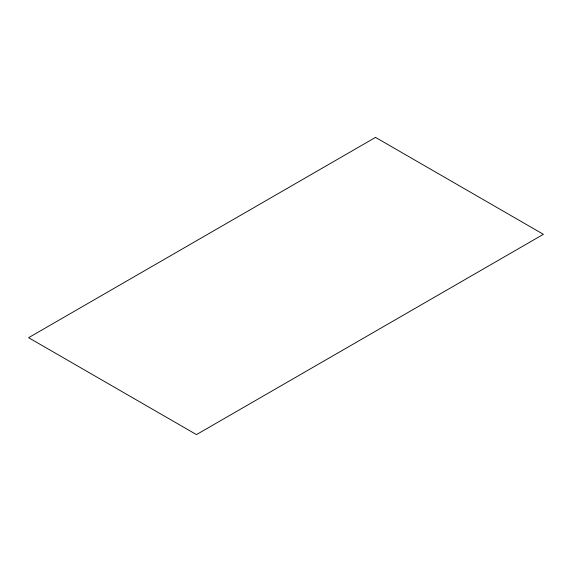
<?xml version="1.0" encoding="UTF-8"?>
<svg xmlns="http://www.w3.org/2000/svg" width="572" height="572" viewBox="0 0 572 572"><rect width="100%" height="100%" fill="white"/><g stroke="black" fill="none" stroke-linecap="round" stroke-linejoin="round"><path stroke-width="0.86" d="M375.532 137.394L28.6 337.687L196.468 434.606L543.4 234.313L375.532 137.394"/></g></svg>
